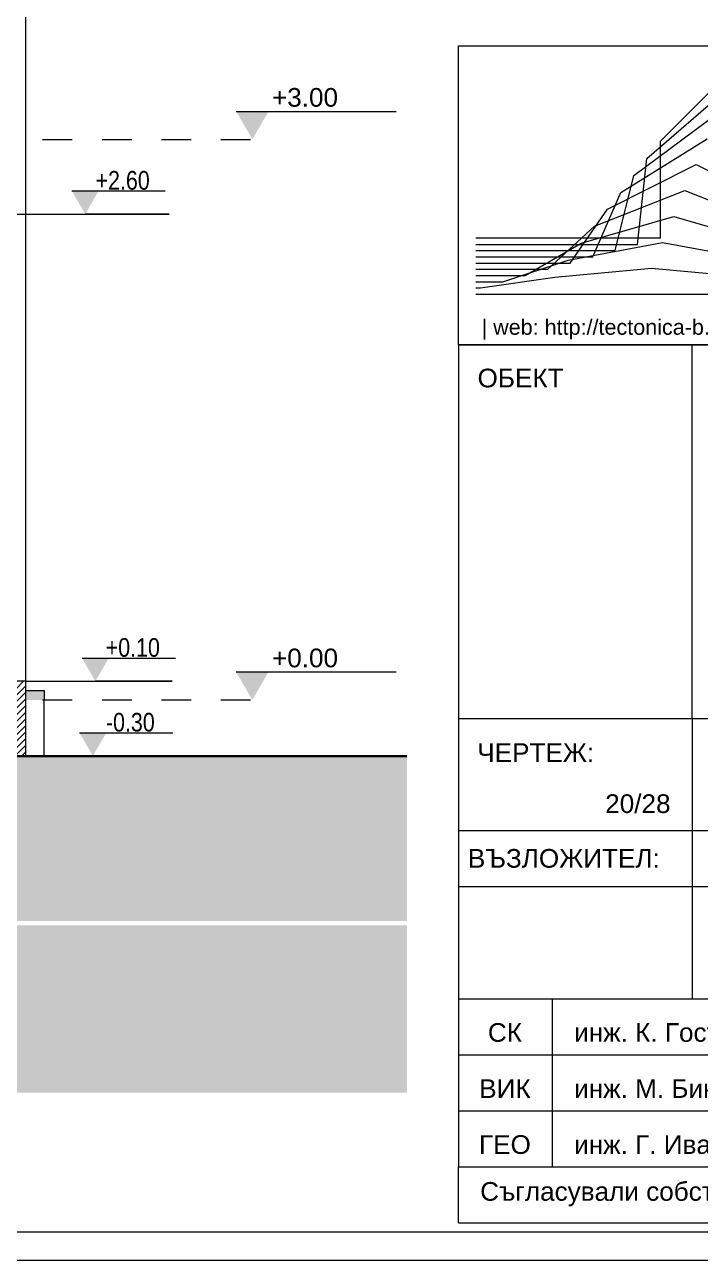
# Model space of a CAD drawing. Header units: centimetres. Extents: x 0 to 25250, y 0 to 2250.
# Drawn here: x 11148 to 11509, y 0 to 661 of the extents above; entities that cross this region are included whole.
import ezdxf

# ---------------------------------------------------------------- set-up
doc = ezdxf.new("R2010")
doc.units = ezdxf.units.CM
doc.linetypes.add('20-View-2$0$Dash', pattern=[31.75, 15.875, -15.875])
for name, color, linetype, lineweight in [('A-ANNO-NOTE', 7, 'Continuous', 9), ('A-DETL', 7, 'Continuous', 9), ('A-DETL-GENF', 7, 'Continuous', 9), ('A-FLOR', 7, 'Continuous', 9), ('A-FLOR-LEVL', 7, 'Continuous', 9), ('A-FLOR-PATT', 7, 'Continuous', 9), ('A-WALL', 7, 'Continuous', 9), ('A-WALL-PATT', 7, 'Continuous', 9), ('G-ANNO-DIMS', 7, 'Continuous', 9), ('G-ANNO-TTLB', 7, 'Continuous', 9)]:
    doc.layers.add(name, color=color, linetype=linetype, lineweight=lineweight)
doc.styles.add('20-View-2$0$Arial', font='arial.ttf', dxfattribs={"height": 10})
doc.styles.add('20-View-2$0$Arial Narrow', font='ARIALN.TTF', dxfattribs={"height": 10})
doc.styles.add('20_xrefed$0$Arial', font='arial.ttf', dxfattribs={"height": 0.2})
doc.styles.add('20_xrefed$0$Arial_2', font='arial.ttf', dxfattribs={"height": 0.165})
pattern_1 = [(45, (10354.6182, 595.5408), (-1.767767, 1.767767), [])]
pattern_2 = [(0, (10354.618, 595.54), (19.05, 19.05), [19.05, -19.05]), (0, (10354.618, 602.685), (19.05, 19.05), [19.05, -19.05]), (0, (10354.618, 609.828), (19.05, 19.05), [19.05, -19.05]), (90, (10357, 612.21), (-19.05, 19.05), [19.05, -19.05]), (90, (10364.143, 612.21), (-19.05, 19.05), [19.05, -19.05]), (90, (10371.287, 612.21), (-19.05, 19.05), [19.05, -19.05])]

# ---------------------------------------------------------------- blocks, each defined once
blk = doc.blocks.new('TEC_ОФИЦИАЛНА РАМКА - TEC_ОФИЦИАЛНА РАМКА-2548455-СГРАДА ТИП III - ВЕРТИКАЛНИ РАЗРЕЗИ 1-1_ 2-2')
at = {"layer": 'A-ANNO-NOTE'}
for p, q in [((27.221, 8.554), (41.221, 8.554)), ((27.221, 5.354), (27.221, 8.554)), ((30.239, 8.39), (29.378, 7.529)), ((29.237, 7.348), (30.12, 8.113)), ((29.096, 7.166), (30, 7.835)), ((28.956, 6.984), (29.881, 7.558)), ((29.378, 7.529), (29.378, 6.494)), ((28.815, 6.803), (29.762, 7.281)), ((29.137, 6.427), (29.237, 7.348)), ((29.762, 7.281), (30.709, 6.803)), ((28.897, 6.361), (29.096, 7.166)), ((28.656, 6.294), (28.956, 6.984)), ((28.674, 6.621), (29.643, 7.004)), ((29.643, 7.004), (30.612, 6.621)), ((28.416, 6.228), (28.815, 6.803)), ((28.175, 6.161), (28.674, 6.621)), ((28.533, 6.44), (29.524, 6.727)), ((29.524, 6.727), (30.514, 6.44)), ((29.378, 6.494), (27.407, 6.494)), ((27.407, 6.427), (29.137, 6.427)), ((27.407, 6.361), (28.897, 6.361)), ((27.935, 6.095), (28.533, 6.44)), ((28.392, 6.258), (29.404, 6.449)), ((29.404, 6.449), (30.417, 6.258)), ((27.407, 6.294), (28.656, 6.294)), ((27.407, 6.228), (28.416, 6.228)), ((27.694, 6.028), (28.392, 6.258)), ((27.407, 6.161), (28.175, 6.161)), ((27.407, 6.095), (27.935, 6.095)), ((28.252, 6.077), (29.285, 6.172)), ((29.285, 6.172), (30.319, 6.077)), ((27.407, 6.028), (27.694, 6.028)), ((27.407, 5.962), (27.454, 5.962)), ((27.454, 5.962), (28.252, 6.077)), ((27.407, 5.895), (41.01, 5.895)), ((41.221, 5.354), (27.221, 5.354)), ((27.221, 5.354), (27.221, 1.354)), ((27.221, 5.354), (41.221, 5.354)), ((29.721, 1.354), (29.721, 5.354)), ((27.221, 1.354), (27.221, -1.646)), ((27.221, 1.354), (41.221, 1.354)), ((27.221, 1.354), (41.221, 1.354)), ((29.721, 1.354), (29.721, -1.646)), ((27.221, 0.154), (41.221, 0.154)), ((27.221, -0.446), (41.221, -0.446)), ((27.221, -1.646), (41.221, -1.646)), ((27.221, -1.646), (27.221, -3.446)), ((27.223, -1.646), (41.223, -1.646)), ((28.221, -1.646), (28.221, -3.446)), ((27.223, -2.246), (41.223, -2.246)), ((27.223, -2.846), (41.223, -2.846)), ((27.221, -4.046), (27.221, -3.446)), ((27.221, -3.446), (41.221, -3.446)), ((27.223, -3.446), (41.223, -3.446)), ((27.221, -4.046), (41.221, -4.046))]:
    blk.add_line(p, q, dxfattribs=at)
at = {"layer": 'G-ANNO-TTLB'}
for p, q in [((41.321, -4.146), (-13.129, -4.146)), ((-15.379, -4.446), (41.621, -4.446))]:
    blk.add_line(p, q, dxfattribs=at)
at = {"layer": 'G-ANNO-TTLB', "line_spacing_factor": 0.936439}
for s, insert, char_height, width, attachment_point, style in [('\\pt0.5,1,1.5,2,2.5,3,3.5,4,4.5,5,5.5,6,6.5,7,7.5,8,8.5,9,9.5,10,10.5,11,11.5,12,12.5,13,13.5,14,14.5,15,15.5,16;| web: http://tectonica-b.com/ | {\\fArial|b0|i0|c204|p34;адрес}: {\\fArial|b0|i0|c204|p34;Пловдив}, {\\fArial|b0|i0|c204|p34;ул}. "{\\fArial|b0|i0|c204|p34;Петър Парчевич}" 14 | {\\fArial|b0|i0|c204|p34;тел}: 0889/ 264 549 | e-mail: contact@tectonica-b.com |', (34.18, 5.625), 0.165, 13.944, 2, '20_xrefed$0$Arial_2'), ('\\pt0.1,0.2,0.3,0.4,0.5,0.6,0.7,0.8,0.9,1,1.1,1.2,1.3,1.4,1.5,1.6,1.7,1.8,1.9,2,2.1,2.2,2.3,2.4,2.5,2.6,2.7,2.8,2.9,3,3.1,3.2;{\\fArial|b0|i0|c204|p34;ОБЕКТ}', (27.424, 5.097), 0.2, 2.031, 1, '20_xrefed$0$Arial'), ('\\pt0.1,0.2,0.3,0.4,0.5,0.6,0.7,0.8,0.9,1,1.1,1.2,1.3,1.4,1.5,1.6,1.7,1.8,1.9,2,2.1,2.2,2.3,2.4,2.5,2.6,2.7,2.8,2.9,3,3.1,3.2;{\\fArial|b0|i0|c204|p34;ЧЕРТЕЖ}:', (27.421, 1.088), 0.2, 2.09, 1, '20_xrefed$0$Arial'), ('\\pt0.1,0.2,0.3,0.4,0.5,0.6,0.7,0.8,0.9,1,1.1,1.2,1.3,1.4,1.5,1.6,1.7,1.8,1.9,2,2.1,2.2,2.3,2.4,2.5,2.6,2.7,2.8,2.9,3,3.1,3.2;{\\fArial|b0|i0|c204|p34;ВЪЗЛОЖИТЕЛ}:', (27.321, -0.044), 0.2, 2.243, 1, '20_xrefed$0$Arial'), ('\\pt1.27,2.54,3.81,5.08,6.35,7.62,8.89,10.16,11.43,12.7,13.97,15.24,16.51,17.78,19.05,20.32,21.59,22.86,24.13,25.4,26.67,27.94,29.21,30.48,31.75,33.02,34.29,35.56,36.83,38.1,39.37,40.64;{\\fArial|b0|i0|c204|p34;СК}', (27.717, -2.009), 0.2, 0.377, 5, '20_xrefed$0$Arial'), ('\\pt1.27,2.54,3.81,5.08,6.35,7.62,8.89,10.16,11.43,12.7,13.97,15.24,16.51,17.78,19.05,20.32,21.59,22.86,24.13,25.4,26.67,27.94,29.21,30.48,31.75,33.02,34.29,35.56,36.83,38.1,39.37,40.64;{\\fArial|b0|i0|c204|p34;инж}. {\\fArial|b0|i0|c204|p34;К}. {\\fArial|b0|i0|c204|p34;Гостиловски}', (28.458, -2.009), 0.2, 2.652, 4, '20_xrefed$0$Arial'), ('\\pt1.27,2.54,3.81,5.08,6.35,7.62,8.89,10.16,11.43,12.7,13.97,15.24,16.51,17.78,19.05,20.32,21.59,22.86,24.13,25.4,26.67,27.94,29.21,30.48,31.75,33.02,34.29,35.56,36.83,38.1,39.37,40.64;{\\fArial|b0|i0|c204|p34;ВИК}', (27.717, -2.609), 0.2, 0.569, 5, '20_xrefed$0$Arial'), ('\\pt1.27,2.54,3.81,5.08,6.35,7.62,8.89,10.16,11.43,12.7,13.97,15.24,16.51,17.78,19.05,20.32,21.59,22.86,24.13,25.4,26.67,27.94,29.21,30.48,31.75,33.02,34.29,35.56,36.83,38.1,39.37,40.64;{\\fArial|b0|i0|c204|p34;инж}. M. {\\fArial|b0|i0|c204|p34;Биков}', (28.458, -2.609), 0.2, 1.845, 4, '20_xrefed$0$Arial'), ('\\pt1.27,2.54,3.81,5.08,6.35,7.62,8.89,10.16,11.43,12.7,13.97,15.24,16.51,17.78,19.05,20.32,21.59,22.86,24.13,25.4,26.67,27.94,29.21,30.48,31.75,33.02,34.29,35.56,36.83,38.1,39.37,40.64;{\\fArial|b0|i0|c204|p34;ГЕО}', (27.717, -3.209), 0.2, 0.569, 5, '20_xrefed$0$Arial'), ('\\pt1.27,2.54,3.81,5.08,6.35,7.62,8.89,10.16,11.43,12.7,13.97,15.24,16.51,17.78,19.05,20.32,21.59,22.86,24.13,25.4,26.67,27.94,29.21,30.48,31.75,33.02,34.29,35.56,36.83,38.1,39.37,40.64;{\\fArial|b0|i0|c204|p34;инж}. {\\fArial|b0|i0|c204|p34;Г}. {\\fArial|b0|i0|c204|p34;Иванова}', (28.458, -3.209), 0.2, 2.13, 4, '20_xrefed$0$Arial'), ('\\pt1.27,2.54,3.81,5.08,6.35,7.62,8.89,10.16,11.43,12.7,13.97,15.24,16.51,17.78,19.05,20.32,21.59,22.86,24.13,25.4,26.67,27.94,29.21,30.48,31.75,33.02,34.29,35.56,36.83,38.1,39.37,40.64;{\\fArial|b0|i0|c204|p34;Съгласували собственици}:', (27.452, -3.609), 0.2, 5.722, 1, '20_xrefed$0$Arial')]:
    blk.add_mtext(s, dxfattribs=dict(at, insert=insert, char_height=char_height, width=width, attachment_point=attachment_point, style=style))
blk = doc.blocks.new('Level - w_ name-271244-2-2')
at = {"layer": 'A-FLOR-LEVL'}
blk.add_hatch(color=256, dxfattribs=at).paths.add_polyline_path([(1916.87, 15), (1934.19, 15), (1925.53, 0)])
blk.add_line((1916.87, 15), (2002.45, 15), dxfattribs=at)
blk = doc.blocks.new('Spot Elevations - ELEVATION_PROJECT-150941-2-2')
at = {"layer": 'A-ANNO-NOTE'}
blk.add_hatch(color=256, dxfattribs=at).paths.add_polyline_path([(1558.35, 312.39), (1572.66, 312.39), (1565.5, 300)])
blk.add_line((1558.35, 312.39), (1608.35, 312.39), dxfattribs=at)

msp = doc.modelspace()

# ---------------------------------------------------------------- block references
at = {"layer": 'G-ANNO-TTLB', "xscale": 50, "yscale": 50, "zscale": 50}
msp.add_blockref('TEC_ОФИЦИАЛНА РАМКА - TEC_ОФИЦИАЛНА РАМКА-2548455-СГРАДА ТИП III - ВЕРТИКАЛНИ РАЗРЕЗИ 1-1_ 2-2', (10018.96, 222.31), dxfattribs=at)

# ---------------------------------------------------------------- next in the draw order: hatches: boundary and pattern name
at = {"layer": 'A-DETL-GENF'}
h = msp.add_hatch(dxfattribs=at)
h.set_pattern_fill('FP2_22', color=256, style=0, pattern_type=2)
h.set_pattern_definition(pattern_2)
h.paths.add_polyline_path([(10299.45, 181.51), (10669.22, 181.51), (10669.22, 184.38), (10670.78, 184.38), (10670.78, 289.88), (10078.28, 289.88), (10078.28, 184.38), (10079.8, 184.38), (10079.8, 181.51), (10242.1, 181.51)])
h.paths.add_polyline_path([(9501.89, 181.51), (9566.72, 181.51), (9566.72, 184.38), (9568.28, 184.38), (9568.28, 199.88), (9553.28, 199.88), (9553.28, 269.88), (9378.53, 269.88), (9378.53, 181.51)])
h.paths.add_polyline_path([(11352.4, 181.51), (11352.4, 269.88), (11143.28, 269.88), (11143.28, 199.88), (11128.28, 199.88), (11128.28, 184.38), (11129.8, 184.38), (11129.8, 181.51), (11229.03, 181.51)])
h.paths.add_polyline_path([(9619.8, 181.51), (10026.72, 181.51), (10026.72, 184.38), (10028.28, 184.38), (10028.28, 289.88), (9618.28, 289.88), (9618.28, 184.38), (9619.8, 184.38), (9619.8, 181.84)])
h.paths.add_polyline_path([(11071.91, 181.51), (11076.72, 181.51), (11076.72, 184.38), (11078.28, 184.38), (11078.28, 289.88), (10720.78, 289.88), (10720.78, 184.38), (10722.3, 184.38), (10722.3, 181.51), (10982.3, 181.51)])
h = msp.add_hatch(dxfattribs=at)
h.set_pattern_fill('FP2_22', color=256, style=0, pattern_type=2)
h.set_pattern_definition(pattern_2)
h.paths.add_polyline_path([(9378.53, 89.77), (11352.4, 89.77), (11352.4, 179.3), (11129.75, 179.3), (11129.75, 175.9), (11128.28, 175.9), (11128.28, 153.9), (11138.28, 153.9), (11138.28, 143.9), (11068.28, 143.9), (11068.28, 153.9), (11078.28, 153.9), (11078.28, 175.9), (11076.89, 175.9), (11076.89, 179.3), (10722.25, 179.3), (10722.25, 175.9), (10720.78, 175.9), (10720.78, 153.9), (10730.78, 153.9), (10730.78, 143.9), (10660.78, 143.9), (10660.78, 153.9), (10670.78, 153.9), (10670.78, 175.9), (10669.39, 175.9), (10669.39, 179.3), (10079.75, 179.3), (10079.75, 175.9), (10078.28, 175.9), (10078.28, 153.9), (10088.28, 153.9), (10088.28, 143.9), (10018.28, 143.9), (10018.28, 153.9), (10028.28, 153.9), (10028.28, 175.9), (10026.89, 175.9), (10026.89, 179.3), (9619.75, 179.3), (9619.75, 175.9), (9618.28, 175.9), (9618.28, 153.9), (9628.28, 153.9), (9628.28, 143.9), (9558.28, 143.9), (9558.28, 153.9), (9568.28, 153.9), (9568.28, 175.9), (9566.89, 175.9), (9566.89, 179.3), (9378.53, 179.3), (9378.53, 106.22)])
at = {"layer": 'A-FLOR-PATT', "lineweight": 5, "true_color": 0xebebeb}
msp.add_hatch(color=7, dxfattribs=at).paths.add_polyline_path([(11148.28, 299.88), (11158.28, 299.88), (11158.28, 304.88), (11148.28, 304.88)])
at = {"layer": 'A-WALL-PATT', "true_color": 0x787878}
h = msp.add_hatch(dxfattribs=at)
h.set_pattern_fill('FP2_20', color=8, style=0, pattern_type=2)
h.set_pattern_definition(pattern_1)
h.paths.add_polyline_path([(11144.22, 299.88), (11148.28, 299.88), (11148.28, 309.88), (11143.28, 309.88), (11143.28, 299.88)])
h = msp.add_hatch(dxfattribs=at)
h.set_pattern_fill('FP2_20', color=8, style=0, pattern_type=2)
h.set_pattern_definition(pattern_1)
h.paths.add_polyline_path([(9552.57, 269.88), (9553.28, 269.88), (9553.28, 299.88), (9548.28, 299.88), (9548.28, 269.88)])
h.paths.add_polyline_path([(11148.28, 269.88), (11148.28, 299.88), (11143.28, 299.88), (11143.28, 269.88), (11143.99, 269.88)])

# ---------------------------------------------------------------- next in the draw order: linework, layer by layer
at = {"layer": 'A-DETL', "color": 7, "lineweight": 30}
msp.add_line((11352.39, 269.88), (11143.28, 269.88), dxfattribs=at)
at = {"layer": 'A-FLOR'}
for p, q in [((11148.28, 304.88), (11158.28, 304.88)), ((11158.28, 304.88), (11158.28, 299.88))]:
    msp.add_line(p, q, dxfattribs=at)
at = {"layer": 'A-FLOR-LEVL', "linetype": '20-View-2$0$Dash'}
for p, q in [((9379.47, 599.88), (11278.33, 599.88)), ((9379.47, 299.88), (11278.33, 299.88))]:
    msp.add_line(p, q, dxfattribs=at)
at = {"layer": 'A-WALL'}
for p, q in [((11148.28, 831.88), (11148.28, 269.88)), ((11148.28, 309.88), (11133.28, 309.88)), ((11158.28, 269.88), (11158.28, 299.88))]:
    msp.add_line(p, q, dxfattribs=at)
at = {"layer": 'G-ANNO-DIMS'}
for p, q in [((11138.02, 559.88), (11225.08, 559.88)), ((11225.08, 559.88), (11180.25, 559.88)), ((11148.28, 309.88), (11226.84, 309.88)), ((11226.84, 309.88), (11185.69, 309.88))]:
    msp.add_line(p, q, dxfattribs=at)

# ---------------------------------------------------------------- next in the draw order: block references
at = {"layer": 'A-FLOR-LEVL'}
for p in [(9344.14, 599.88), (9344.14, 299.88)]:
    msp.add_blockref('Level - w_ name-271244-2-2', p, dxfattribs=at)
at = {"layer": 'G-ANNO-DIMS'}
for p in [(9614.75, 259.88), (9620.19, 9.88), (9618.81, -30.12)]:
    msp.add_blockref('Spot Elevations - ELEVATION_PROJECT-150941-2-2', p, dxfattribs=at)

# ---------------------------------------------------------------- next in the draw order: texts
at = {"layer": 'A-FLOR-LEVL', "char_height": 10, "width": 36.4, "attachment_point": 4, "line_spacing_factor": 0.936439, "style": '20-View-2$0$Arial'}
for s, insert in [('\\pt5,10,15,20,25,30,35,40,45,50,55,60,65,70,75,80,85,90,95,100,105,110,115,120,125,130,135,140,145,150,155,160;+3.00', (11280.17, 622.29)), ('\\pt5,10,15,20,25,30,35,40,45,50,55,60,65,70,75,80,85,90,95,100,105,110,115,120,125,130,135,140,145,150,155,160;+0.00', (11280.17, 322.29))]:
    msp.add_mtext(s, dxfattribs=dict(at, insert=insert))
at = {"layer": 'G-ANNO-DIMS', "char_height": 10, "attachment_point": 1, "line_spacing_factor": 0.974696, "style": '20-View-2$0$Arial Narrow'}
for s, insert, width in [('+2.60', (11185.77, 582.97), 34.7536), ('+0.10', (11191.21, 332.97), 34.7536), ('-0.30', (11191.32, 292.97), 31.1923)]:
    msp.add_mtext(s, dxfattribs=dict(at, insert=insert, width=width))
at = {"layer": 'G-ANNO-TTLB', "insert": (11493.42, 249.38), "char_height": 10, "width": 35.7, "attachment_point": 3, "line_spacing_factor": 0.936439, "style": '20_xrefed$0$Arial'}
msp.add_mtext('\\pt5,10,15,20,25,30,35,40,45,50,55,60,65,70,75,80,85,90,95,100,105,110,115,120,125,130,135,140,145,150,155,160;20/28', dxfattribs=at)

doc.saveas('drawing.dxf')
